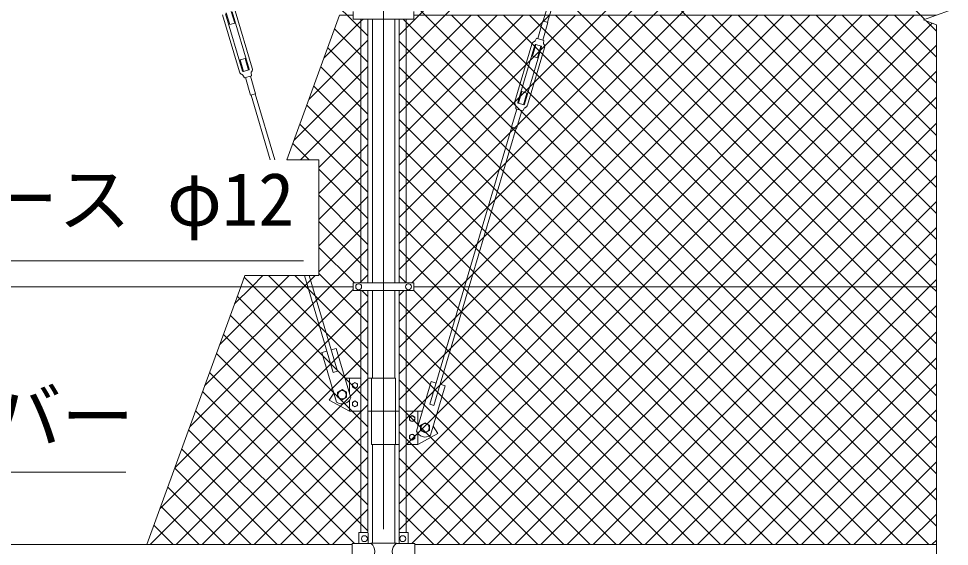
# Model space of a CAD drawing. Units: millimetres, scale not verified. Extents: x -30601 to 30601, y -19271 to 19271.
# Drawn here: x -27756 to -25230, y -15335 to -13902 of the extents above; entities that cross this region are included whole.
import ezdxf
from ezdxf.enums import TextEntityAlignment as Align

# ---------------------------------------------------------------- set-up
doc = ezdxf.new("R2010")
doc.units = ezdxf.units.MM
doc.header["$LTSCALE"] = 80
doc.linetypes.add('LONG_CHAIN', pattern=[21, 18, -1, 1, -1])
for name, color, linetype, lineweight in [('0-3_D-STR1', 1, 'Continuous', 9), ('0-6_D-BMK', 2, 'LONG_CHAIN', 9), ('0-7_D-STR3', 3, 'Continuous', 9), ('0-8_D-STR2', 7, 'Continuous', 9), ('0-9_D-STR-DIM', 7, 'Continuous', 9), ('0-D_D-STR-TXT', 7, 'Continuous', 9)]:
    doc.layers.add(name, color=color, linetype=linetype, lineweight=lineweight)
doc.styles.add('ＭＳ ゴシック', font='')
doc.styles.get('ＭＳ ゴシック').set_extended_font_data('MS Gothic')

msp = doc.modelspace()

# ---------------------------------------------------------------- linework, layer by layer
at = {"layer": '0-3_D-STR1'}
for p, q in [((-26795.8, -14619.64), (-26795.8, -13903.24)), ((-26735.3, -14619.64), (-26735.3, -13903.24)), ((-26795.8, -14877.94), (-26795.8, -14640.24)), ((-26735.3, -14877.94), (-26735.3, -14640.24)), ((-26795.8, -15326.34), (-26795.8, -15057.94)), ((-26735.3, -15326.34), (-26735.3, -15057.94)), ((-28680.55, -15329.84), (-26850.55, -15329.84)), ((-26680.55, -15329.84), (-25265.55, -15329.84))]:
    msp.add_line(p, q, dxfattribs=at)
at = {"layer": '0-6_D-BMK'}
msp.add_line((-26765.55, -8808.24), (-26765.55, -16367.94), dxfattribs=at)
at = {"layer": '0-7_D-STR3'}
for p, q in [((-25901.96, -12456.04), (-26332.17, -13908.58)), ((-25889.45, -12456.04), (-26320.67, -13911.99)), ((-27194.2, -13889.14), (-27148.19, -14044.47)), ((-27192.46, -13886.54), (-27183.09, -13918.19)), ((-27178.85, -13882.51), (-27169.48, -13914.15)), ((-27175.98, -13883.75), (-27129.97, -14039.08)), ((-27167.83, -13881.33), (-27121.82, -14036.66)), ((-26848.05, -13882.64), (-26848.05, -13903.24)), ((-26683.05, -13882.64), (-26683.05, -13903.24)), ((-27202.35, -13891.56), (-27156.34, -14046.89)), ((-27169.48, -13914.15), (-27183.09, -13918.19)), ((-26848.05, -13903.24), (-26683.05, -13903.24)), ((-26827.05, -14619.64), (-26827.05, -13903.24)), ((-26808.05, -14619.64), (-26808.05, -13903.24)), ((-26723.05, -14619.64), (-26723.05, -13903.24)), ((-26704.05, -14619.64), (-26704.05, -13903.24)), ((-26333.23, -13908.27), (-26347.43, -13956.21)), ((-26319.61, -13912.3), (-26333.81, -13960.24)), ((-26333.23, -13908.27), (-26319.61, -13912.3)), ((-26350.21, -13955.39), (-26354.03, -13962.39)), ((-26350.21, -13955.39), (-26331.03, -13961.07)), ((-26331.03, -13961.07), (-26331.64, -13969.02)), ((-26363.27, -13971.33), (-26409.28, -14126.66)), ((-26355.12, -13973.75), (-26401.13, -14129.08)), ((-26336.91, -13979.14), (-26382.91, -14134.47)), ((-26328.76, -13981.56), (-26374.76, -14136.89)), ((-26352.26, -13972.51), (-26361.63, -14004.15)), ((-26352.64, -13972.4), (-26338.26, -13976.66)), ((-26338.64, -13976.54), (-26348.01, -14008.19)), ((-27141.08, -14010.04), (-27154.69, -14014.07)), ((-27145.32, -14045.71), (-27154.69, -14014.07)), ((-27131.71, -14041.68), (-27141.08, -14010.04)), ((-26361.63, -14004.15), (-26348.01, -14008.19)), ((-27131.32, -14041.56), (-27145.71, -14045.82)), ((-27126.3, -14109.95), (-27140.5, -14062.01)), ((-27112.68, -14105.92), (-27126.88, -14057.98)), ((-27124.1, -14057.15), (-27124.71, -14049.2)), ((-27112.68, -14105.92), (-27126.3, -14109.95)), ((-27125.24, -14109.64), (-27073.22, -14285.28)), ((-27113.74, -14106.23), (-27060.71, -14285.28)), ((-26399.4, -14131.68), (-26390.03, -14100.04)), ((-26390.03, -14100.04), (-26376.41, -14104.07)), ((-26385.78, -14135.71), (-26376.41, -14104.07)), ((-26407, -14147.15), (-26406.39, -14139.2)), ((-26399.78, -14131.56), (-26385.4, -14135.82)), ((-26418.42, -14195.92), (-26404.22, -14147.98)), ((-26404.81, -14199.95), (-26390.61, -14152.01)), ((-26417.37, -14196.23), (-26640.3, -14948.91)), ((-26405.86, -14199.64), (-26628.79, -14952.32)), ((-26418.42, -14195.92), (-26404.81, -14199.95)), ((-26980.23, -14599.23), (-26902.31, -14862.32)), ((-26967.72, -14599.23), (-26890.81, -14858.91)), ((-26848.05, -14619.64), (-26683.05, -14619.64)), ((-26848.05, -14619.64), (-26848.05, -14640.24)), ((-26683.05, -14619.64), (-26683.05, -14640.24)), ((-26848.05, -14629.94), (-28683.55, -14629.94)), ((-26848.05, -14640.24), (-26683.05, -14640.24)), ((-26827.05, -15296.84), (-26827.05, -14640.24)), ((-26808.05, -15297.52), (-26808.05, -14640.24)), ((-26723.05, -15297.52), (-26723.05, -14640.24)), ((-26704.05, -15296.84), (-26704.05, -14640.24)), ((-25265.55, -14629.94), (-26683.05, -14629.94)), ((-26894.42, -14797.41), (-26907.85, -14801.38)), ((-26854.67, -14931.64), (-26894.42, -14797.41)), ((-26919.35, -14804.79), (-26932.78, -14808.77)), ((-26893.02, -14943), (-26932.78, -14808.77)), ((-26890.81, -14858.91), (-26902.31, -14862.32)), ((-26827.05, -14877.94), (-26870.57, -14877.94)), ((-26858.1, -14877.94), (-26858.1, -14920.04)), ((-26733, -14877.94), (-26808.05, -14877.94)), ((-26798.1, -14877.94), (-26798.1, -14967.94)), ((-26733, -14877.94), (-26733, -14967.94)), ((-26676.44, -15021.64), (-26636.68, -14887.41)), ((-26638.09, -15033), (-26598.33, -14898.77)), ((-26636.68, -14887.41), (-26623.26, -14891.38)), ((-26611.75, -14894.79), (-26598.33, -14898.77)), ((-26858.1, -14937.94), (-26858.1, -14967.94)), ((-26640.3, -14948.91), (-26628.79, -14952.32)), ((-26858.1, -14967.94), (-26827.05, -14967.94)), ((-26808.05, -14967.94), (-26733, -14967.94)), ((-26798.1, -14967.94), (-26798.1, -15057.94)), ((-26723.05, -14967.94), (-26798.1, -14967.94)), ((-26733, -14967.94), (-26733, -15057.94)), ((-26660.53, -14967.94), (-26704.05, -14967.94)), ((-26673, -14967.94), (-26673, -15010.04)), ((-26673, -15027.94), (-26673, -15057.94)), ((-26723.05, -15057.94), (-26798.1, -15057.94)), ((-26673, -15057.94), (-26704.05, -15057.94)), ((-26832.55, -15326.84), (-26832.55, -15298.84)), ((-26809.55, -15296.84), (-26830.55, -15296.84)), ((-26807.55, -15326.84), (-26807.55, -15298.84)), ((-26723.55, -15326.84), (-26723.55, -15298.84)), ((-26721.55, -15296.84), (-26700.55, -15296.84)), ((-26698.55, -15326.84), (-26698.55, -15298.84)), ((-26850.55, -15326.84), (-26799.35, -15326.84)), ((-26850.55, -15370.84), (-26850.55, -15326.84)), ((-26799.35, -15326.34), (-26800.35, -15326.84)), ((-26799.35, -15326.34), (-26731.75, -15326.34)), ((-26731.75, -15326.34), (-26730.75, -15326.84)), ((-26731.75, -15326.84), (-26680.55, -15326.84)), ((-26680.55, -15370.84), (-26680.55, -15326.84))]:
    msp.add_line(p, q, dxfattribs=at)
for points in [[(-27124.1, -14057.15), (-27143.28, -14062.83), (-27147.09, -14055.83)], [(-26407, -14147.15), (-26387.83, -14152.83), (-26384.01, -14145.83)], [(-26900.23, -14918.64), (-26913.1, -14937.94), (-26858.1, -14967.94)], [(-26630.87, -15008.64), (-26618, -15027.94), (-26673, -15057.94)]]:
    msp.add_lwpolyline(points, dxfattribs=at)
for points in [[(-26843.1, -14889.84), (-26836.09, -14893.89), (-26836.09, -14901.99), (-26843.1, -14906.04), (-26850.12, -14901.99), (-26850.12, -14893.89)], [(-26878.1, -14909.08), (-26866.1, -14916.01), (-26866.1, -14929.87), (-26878.1, -14936.8), (-26890.1, -14929.87), (-26890.1, -14916.01)], [(-26843.1, -14956.04), (-26836.09, -14951.99), (-26836.09, -14943.89), (-26843.1, -14939.84), (-26850.12, -14943.89), (-26850.12, -14951.99)], [(-26688, -14979.84), (-26695.02, -14983.89), (-26695.02, -14991.99), (-26688, -14996.04), (-26680.99, -14991.99), (-26680.99, -14983.89)], [(-26653, -14999.08), (-26665, -15006.01), (-26665, -15019.87), (-26653, -15026.8), (-26641, -15019.87), (-26641, -15006.01)], [(-26688, -15046.04), (-26695.02, -15041.99), (-26695.02, -15033.89), (-26688, -15029.84), (-26680.99, -15033.89), (-26680.99, -15041.99)]]:
    msp.add_lwpolyline(points, close=True, dxfattribs=at)
for centre, radius in [((-26833.05, -14629.94), 8), ((-26698.05, -14629.94), 8), ((-26843.1, -14897.94), 7.03), ((-26878.1, -14922.94), 11.5), ((-26843.1, -14947.94), 7.03), ((-26688, -14987.94), 7.03), ((-26653, -15012.94), 11.5), ((-26688, -15037.94), 7.03), ((-26817.55, -15313.84), 8), ((-26713.55, -15313.84), 8)]:
    msp.add_circle(centre, radius, dxfattribs=at)
for centre, radius, start, end in [((-26353.21, -13974.32), 10.5, 107.38299, 163.50187), ((-26357.54, -13960.48), 4, 287.38299, 331.40262), ((-26353.21, -13974.32), 2, 73.50187, 163.50187), ((-26338.82, -13978.58), 2, 343.50187, 73.50187), ((-26327.66, -13969.33), 4, 175.60113, 219.62076), ((-26338.82, -13978.58), 10.5, 343.50187, 39.62076), ((-27131.89, -14039.65), 2, 286.49813, 16.49813), ((-27131.89, -14039.65), 10.5, 320.37924, 16.49813), ((-27146.27, -14043.91), 10.5, 196.49813, 252.61701), ((-27150.61, -14057.74), 4, 28.59738, 72.61701), ((-27146.27, -14043.91), 2, 196.49813, 286.49813), ((-27120.72, -14048.89), 4, 140.37924, 184.39887), ((-26399.21, -14129.65), 10.5, 163.50187, 219.62076), ((-26410.38, -14138.89), 4, 355.60113, 39.62076), ((-26399.21, -14129.65), 2, 163.50187, 253.50187), ((-26384.83, -14133.91), 2, 253.50187, 343.50187), ((-26384.83, -14133.91), 10.5, 287.38299, 343.50187), ((-26380.5, -14147.74), 4, 107.38299, 151.40262), ((-26878.1, -14922.94), 25, 233.36802, 339.62823), ((-26653, -15012.94), 25, 200.37177, 306.63198), ((-26830.55, -15298.84), 2, 90, 180), ((-26809.55, -15298.84), 2, 0, 90), ((-26721.55, -15298.84), 2, 90, 180), ((-26700.55, -15298.84), 2, 0, 90), ((-26817.94, -15348.84), 28.8, 310.19176, 49.80824), ((-26713.17, -15348.84), 28.8, 130.19176, 229.80824)]:
    msp.add_arc(centre, radius, start, end, dxfattribs=at)
at = {"layer": '0-8_D-STR2'}
for p, q in [((-26704.05, -14069.15), (-26527.84, -13892.94)), ((-26704.05, -14139.86), (-26457.13, -13892.94)), ((-26704.05, -14210.57), (-26386.42, -13892.94)), ((-26704.05, -14281.28), (-26315.71, -13892.94)), ((-26704.05, -14351.99), (-26245, -13892.94)), ((-26628.44, -14629.94), (-25891.44, -13892.94)), ((-25844.55, -14629.94), (-26581.55, -13892.94)), ((-26557.73, -14629.94), (-25820.73, -13892.94)), ((-25773.84, -14629.94), (-26510.84, -13892.94)), ((-26487.02, -14629.94), (-25750.02, -13892.94)), ((-25703.13, -14629.94), (-26440.13, -13892.94)), ((-26416.31, -14629.94), (-25679.31, -13892.94)), ((-25632.42, -14629.94), (-26369.42, -13892.94)), ((-26345.6, -14629.94), (-25608.6, -13892.94)), ((-25561.71, -14629.94), (-26298.71, -13892.94)), ((-26274.89, -14629.94), (-25537.89, -13892.94)), ((-26204.18, -14629.94), (-25467.18, -13892.94)), ((-25420.29, -14629.94), (-26157.29, -13892.94)), ((-26133.47, -14629.94), (-25396.47, -13892.94)), ((-25349.58, -14629.94), (-26086.58, -13892.94)), ((-26062.76, -14629.94), (-25325.76, -13892.94)), ((-25278.87, -14629.94), (-26015.87, -13892.94)), ((-25265.55, -14501.83), (-25874.45, -13892.94)), ((-25265.55, -14431.12), (-25803.74, -13892.94)), ((-25265.55, -14360.41), (-25733.02, -13892.94)), ((-25265.55, -14289.7), (-25662.31, -13892.94)), ((-25265.55, -14218.99), (-25591.6, -13892.94)), ((-25265.55, -14148.28), (-25520.89, -13892.94)), ((-25265.55, -14077.57), (-25450.18, -13892.94)), ((-25265.55, -14006.86), (-25379.47, -13892.94)), ((-25265.55, -13936.15), (-25293.16, -13908.54)), ((-26827.05, -14000.99), (-26898.31, -13929.74)), ((-26827.05, -14071.7), (-26917.18, -13981.58)), ((-25921.34, -14629.94), (-25265.55, -13974.15)), ((-26808.05, -14019.99), (-26827.05, -14000.99)), ((-26827.05, -14142.42), (-26936.05, -14033.42)), ((-25850.63, -14629.94), (-25265.55, -14044.87)), ((-26827.05, -14213.13), (-26954.92, -14085.26)), ((-26808.05, -14090.7), (-26827.05, -14071.7)), ((-26723.05, -14088.15), (-26704.05, -14069.15)), ((-26704.05, -14123.99), (-26723.05, -14104.99)), ((-25779.92, -14629.94), (-25265.55, -14115.58)), ((-26827.05, -14283.84), (-26973.79, -14137.1)), ((-26808.05, -14161.42), (-26827.05, -14142.42)), ((-26723.05, -14158.86), (-26704.05, -14139.86)), ((-26198.11, -14629.94), (-26704.05, -14123.99)), ((-26827.05, -14354.55), (-26992.65, -14188.94)), ((-26941.33, -14306.43), (-26827.05, -14192.15)), ((-26827.05, -14192.15), (-26808.05, -14173.15)), ((-26704.05, -14194.7), (-26723.05, -14175.7)), ((-25709.21, -14629.94), (-25265.55, -14186.29)), ((-26808.05, -14232.13), (-26827.05, -14213.13)), ((-26723.05, -14229.57), (-26704.05, -14210.57)), ((-26268.82, -14629.94), (-26704.05, -14194.7)), ((-26967.03, -14285.28), (-27011.52, -14240.79)), ((-26941.33, -14377.14), (-26827.05, -14262.86)), ((-26827.05, -14262.86), (-26808.05, -14243.86)), ((-26704.05, -14265.42), (-26723.05, -14246.42)), ((-26339.53, -14629.94), (-26704.05, -14265.42)), ((-25638.5, -14629.94), (-25265.55, -14257)), ((-26808.05, -14302.84), (-26827.05, -14283.84)), ((-26723.05, -14300.28), (-26704.05, -14281.28)), ((-26827.05, -14333.57), (-26808.05, -14314.57)), ((-26704.05, -14336.13), (-26723.05, -14317.13)), ((-26941.33, -14447.85), (-26827.05, -14333.57)), ((-26410.24, -14629.94), (-26704.05, -14336.13)), ((-25567.78, -14629.94), (-25265.55, -14327.71)), ((-26808.05, -14373.55), (-26827.05, -14354.55)), ((-26723.05, -14370.99), (-26704.05, -14351.99)), ((-26827.05, -14404.28), (-26808.05, -14385.28)), ((-26704.05, -14406.84), (-26723.05, -14387.84)), ((-26941.33, -14518.57), (-26827.05, -14404.28)), ((-26480.95, -14629.94), (-26704.05, -14406.84)), ((-25497.07, -14629.94), (-25265.55, -14398.42)), ((-26827.05, -14474.99), (-26808.05, -14455.99)), ((-26704.05, -14477.55), (-26723.05, -14458.55)), ((-25426.36, -14629.94), (-25265.55, -14469.13)), ((-26941.33, -14589.28), (-26827.05, -14474.99)), ((-26551.66, -14629.94), (-26704.05, -14477.55)), ((-26844.8, -14619.64), (-26941.33, -14523.11)), ((-25355.65, -14629.94), (-25265.55, -14539.84)), ((-27123.42, -14629.94), (-27092.71, -14599.23)), ((-27046.63, -14629.94), (-27077.34, -14599.23)), ((-27052.71, -14629.94), (-27022, -14599.23)), ((-26975.92, -14629.94), (-27006.63, -14599.23)), ((-26982, -14629.94), (-26951.29, -14599.23)), ((-25284.94, -14629.94), (-25265.55, -14610.55)), ((-27332.04, -15121.41), (-26848.05, -14637.42)), ((-27251.11, -14899.06), (-26982, -14629.94)), ((-27210.65, -14787.88), (-27052.71, -14629.94)), ((-27170.19, -14676.71), (-27123.42, -14629.94)), ((-26827.05, -14849.52), (-27046.63, -14629.94)), ((-26827.05, -14778.81), (-26975.92, -14629.94)), ((-26808.05, -14656.39), (-26824.2, -14640.24)), ((-26723.05, -14640.24), (-26723.05, -15297.52)), ((-26723.05, -14653.84), (-26709.46, -14640.24)), ((-26704.05, -14705.55), (-26628.44, -14629.94)), ((-26704.05, -14776.26), (-26557.73, -14629.94)), ((-26704.05, -14846.97), (-26487.02, -14629.94)), ((-26704.05, -14917.68), (-26416.31, -14629.94)), ((-26704.05, -14988.39), (-26345.6, -14629.94)), ((-26704.05, -15059.1), (-26274.89, -14629.94)), ((-26704.05, -15129.81), (-26204.18, -14629.94)), ((-26704.05, -15200.52), (-26133.47, -14629.94)), ((-26704.05, -15271.23), (-26062.76, -14629.94)), ((-25993.18, -15329.84), (-26683.05, -14639.97)), ((-26621.24, -15329.84), (-25921.34, -14629.94)), ((-25851.76, -15329.84), (-26551.66, -14629.94)), ((-26550.53, -15329.84), (-25850.63, -14629.94)), ((-25781.05, -15329.84), (-26480.95, -14629.94)), ((-26479.82, -15329.84), (-25779.92, -14629.94)), ((-25710.34, -15329.84), (-26410.24, -14629.94)), ((-26409.11, -15329.84), (-25709.21, -14629.94)), ((-25639.63, -15329.84), (-26339.53, -14629.94)), ((-26338.4, -15329.84), (-25638.5, -14629.94)), ((-25568.92, -15329.84), (-26268.82, -14629.94)), ((-26267.68, -15329.84), (-25567.78, -14629.94)), ((-25498.21, -15329.84), (-26198.11, -14629.94)), ((-26196.97, -15329.84), (-25497.07, -14629.94)), ((-26126.26, -15329.84), (-25426.36, -14629.94)), ((-26055.55, -15329.84), (-25355.65, -14629.94)), ((-25984.84, -15329.84), (-25284.94, -14629.94)), ((-25265.55, -15208.94), (-25844.55, -14629.94)), ((-25265.55, -15138.23), (-25773.84, -14629.94)), ((-25265.55, -15067.52), (-25703.13, -14629.94)), ((-25265.55, -14996.81), (-25632.42, -14629.94)), ((-25265.55, -14926.1), (-25561.71, -14629.94)), ((-25265.55, -14784.68), (-25420.29, -14629.94)), ((-25265.55, -14713.97), (-25349.58, -14629.94)), ((-25265.55, -14643.26), (-25278.87, -14629.94)), ((-26827.05, -14990.94), (-27162.47, -14655.52)), ((-25914.13, -15329.84), (-25265.55, -14681.26)), ((-26827.05, -15061.65), (-27181.34, -14707.36)), ((-26723.05, -14724.55), (-26704.05, -14705.55)), ((-26827.05, -15132.36), (-27200.21, -14759.2)), ((-25843.42, -15329.84), (-25265.55, -14751.97)), ((-26808.05, -14797.81), (-26827.05, -14778.81)), ((-26723.05, -14795.26), (-26704.05, -14776.26)), ((-26827.05, -15203.08), (-27219.08, -14811.05)), ((-26827.05, -14828.55), (-26808.05, -14809.55)), ((-25772.71, -15329.84), (-25265.55, -14822.68)), ((-27328.34, -15329.84), (-26827.05, -14828.55)), ((-26808.05, -14868.52), (-26827.05, -14849.52)), ((-26723.05, -14865.97), (-26704.05, -14846.97)), ((-26827.05, -15273.79), (-27237.95, -14862.89)), ((-27257.63, -15329.84), (-26827.05, -14899.26)), ((-26827.05, -14899.26), (-26808.05, -14880.26)), ((-26704.05, -14901.81), (-26723.05, -14882.81)), ((-25702, -15329.84), (-25265.55, -14893.39)), ((-26844.71, -15326.84), (-27256.82, -14914.73)), ((-26723.05, -14936.68), (-26704.05, -14917.68)), ((-26276.02, -15329.84), (-26704.05, -14901.81)), ((-26912.42, -15329.84), (-27275.69, -14966.57)), ((-27186.92, -15329.84), (-26827.05, -14969.97)), ((-26827.05, -14969.97), (-26808.05, -14950.97)), ((-26704.05, -14972.52), (-26723.05, -14953.52)), ((-26346.73, -15329.84), (-26704.05, -14972.52)), ((-25631.29, -15329.84), (-25265.55, -14964.1)), ((-26808.05, -15009.94), (-26827.05, -14990.94)), ((-26723.05, -15007.39), (-26704.05, -14988.39)), ((-26983.13, -15329.84), (-27294.56, -15018.41)), ((-26827.05, -15040.68), (-26808.05, -15021.68)), ((-27116.21, -15329.84), (-26827.05, -15040.68)), ((-25560.58, -15329.84), (-25265.55, -15034.81)), ((-27053.84, -15329.84), (-27313.43, -15070.26)), ((-26808.05, -15080.65), (-26827.05, -15061.65)), ((-26723.05, -15078.1), (-26704.05, -15059.1)), ((-26827.05, -15111.39), (-26808.05, -15092.39)), ((-26704.05, -15113.94), (-26723.05, -15094.94)), ((-27124.55, -15329.84), (-27332.29, -15122.1)), ((-27045.5, -15329.84), (-26827.05, -15111.39)), ((-26488.16, -15329.84), (-26704.05, -15113.94)), ((-25489.87, -15329.84), (-25265.55, -15105.53)), ((-26808.05, -15151.36), (-26827.05, -15132.36)), ((-26723.05, -15148.81), (-26704.05, -15129.81)), ((-27195.26, -15329.84), (-27351.16, -15173.94)), ((-26827.05, -15182.1), (-26808.05, -15163.1)), ((-26704.05, -15184.65), (-26723.05, -15165.65)), ((-25419.16, -15329.84), (-25265.55, -15176.24)), ((-26974.79, -15329.84), (-26827.05, -15182.1)), ((-26808.05, -15222.08), (-26827.05, -15203.08)), ((-26723.05, -15219.52), (-26704.05, -15200.52)), ((-26558.87, -15329.84), (-26704.05, -15184.65)), ((-27265.97, -15329.84), (-27370.03, -15225.78)), ((-26904.08, -15329.84), (-26827.05, -15252.81)), ((-26827.05, -15252.81), (-26808.05, -15233.81)), ((-26704.05, -15255.36), (-26723.05, -15236.36)), ((-25348.45, -15329.84), (-25265.55, -15246.95)), ((-27336.68, -15329.84), (-27388.9, -15277.62)), ((-26808.05, -15292.79), (-26827.05, -15273.79)), ((-26723.05, -15290.23), (-26704.05, -15271.23)), ((-26629.58, -15329.84), (-26704.05, -15255.36)), ((-27407.39, -15329.84), (-27407.77, -15329.46)), ((-25277.73, -15329.84), (-25265.55, -15317.66))]:
    msp.add_line(p, q, dxfattribs=at)
for points in [[(-26723.05, -13946.73), (-26704.05, -13927.73), (-26669.26, -13892.94), (-25932.26, -13155.94), (-25265.55, -12489.23)], [(-26723.05, -14017.44), (-26704.05, -13998.44), (-26598.55, -13892.94), (-25861.55, -13155.94), (-25265.55, -12559.94)], [(-25297.23, -13904.47), (-25308.76, -13892.94), (-26045.76, -13155.94), (-26464.33, -12737.37)], [(-26723.05, -14441.7), (-26704.05, -14422.7), (-26174.29, -13892.94), (-25437.29, -13155.94), (-25265.55, -12984.2)], [(-26723.05, -14512.42), (-26704.05, -14493.42), (-26103.58, -13892.94), (-25366.58, -13155.94), (-25265.55, -13054.92)], [(-26723.05, -14583.13), (-26704.05, -14564.13), (-26032.87, -13892.94), (-25295.87, -13155.94), (-25265.55, -13125.63)], [(-26688.86, -14619.64), (-25962.16, -13892.94), (-25265.55, -13196.34)], [(-25265.55, -14572.54), (-25945.16, -13892.94), (-26634.15, -13203.95)], [(-25265.55, -14855.39), (-25491, -14629.94), (-26228, -13892.94), (-26704.05, -13416.89), (-26709.62, -13411.32)], [(-25265.55, -15279.65), (-25915.26, -14629.94), (-26652.26, -13892.94), (-26704.05, -13841.15), (-26723.05, -13822.15)], [(-26808.05, -13949.28), (-26827.05, -13930.28), (-26864.4, -13892.94), (-26879.44, -13877.89)], [(-26927.4, -14009.66), (-26827.05, -13909.31), (-26820.98, -13903.24)], [(-25286.07, -15329.84), (-25985.97, -14629.94), (-26704.05, -13911.86), (-26712.67, -13903.24)], [(-26688.95, -15326.84), (-25992.05, -14629.94), (-25276.66, -13914.55)], [(-26967.86, -14120.83), (-26827.05, -13980.02), (-26808.05, -13961.02)], [(-25356.78, -15329.84), (-26056.68, -14629.94), (-26704.05, -13982.57), (-26723.05, -13963.57)], [(-27008.33, -14232.01), (-26827.05, -14050.73), (-26808.05, -14031.73)], [(-25427.5, -15329.84), (-26127.4, -14629.94), (-26704.05, -14053.28), (-26723.05, -14034.28)], [(-26990.89, -14285.28), (-26827.05, -14121.44), (-26808.05, -14102.44)], [(-26808.05, -14444.26), (-26827.05, -14425.26), (-26941.33, -14310.98)], [(-26808.05, -14514.97), (-26827.05, -14495.97), (-26941.33, -14381.69)], [(-26808.05, -14585.68), (-26827.05, -14566.68), (-26941.33, -14452.4)], [(-27291.58, -15010.23), (-26911.29, -14629.94), (-26827.05, -14545.7), (-26808.05, -14526.7)], [(-25922.47, -15329.84), (-26622.37, -14629.94), (-26704.05, -14548.26), (-26723.05, -14529.26)], [(-26808.05, -14727.1), (-26827.05, -14708.1), (-26905.21, -14629.94), (-26941.33, -14593.82)], [(-26808.05, -14939.23), (-26827.05, -14920.23), (-27117.34, -14629.94), (-27143.61, -14603.68)], [(-26830.28, -14619.64), (-26827.05, -14616.42), (-26808.05, -14597.42)], [(-26703.38, -14619.64), (-26704.05, -14618.97), (-26723.05, -14599.97)], [(-26721.55, -15296.84), (-26704.05, -15296.84), (-26704.05, -14640.24), (-26723.05, -14640.24)], [(-27372.51, -15232.58), (-26827.05, -14687.13), (-26808.05, -14668.13)], [(-26063.89, -15329.84), (-26704.05, -14689.68), (-26723.05, -14670.68)], [(-27399.06, -15329.84), (-26827.05, -14757.84), (-26808.05, -14738.84)], [(-26134.6, -15329.84), (-26704.05, -14760.39), (-26723.05, -14741.39)], [(-26205.31, -15329.84), (-26704.05, -14831.1), (-26723.05, -14812.1)], [(-26417.44, -15329.84), (-26704.05, -15043.23), (-26723.05, -15024.23)]]:
    msp.add_lwpolyline(points, dxfattribs=at)
for points in [[(-26827.05, -13903.24), (-26848.05, -13903.24), (-26848.05, -13892.94), (-26884.92, -13892.94), (-27027.72, -14285.28), (-26941.33, -14285.28), (-26941.33, -14599.23), (-27141.99, -14599.23), (-27153.16, -14629.94), (-26848.05, -14629.94), (-26848.05, -14619.64), (-26827.05, -14619.64)], [(-26808.05, -13903.24), (-26827.05, -13903.24), (-26827.05, -14619.64), (-26808.05, -14619.64)], [(-26704.05, -13903.24), (-26723.05, -13903.24), (-26723.05, -14619.64), (-26704.05, -14619.64)], [(-25265.55, -13918.59), (-25300.79, -13905.77), (-25265.55, -13892.94), (-26683.05, -13892.94), (-26683.05, -13903.24), (-26704.05, -13903.24), (-26704.05, -14619.64), (-26683.05, -14619.64), (-26683.05, -14629.94), (-25265.55, -14629.94)], [(-26827.05, -14640.24), (-26848.05, -14640.24), (-26848.05, -14629.94), (-27153.16, -14629.94), (-27407.91, -15329.84), (-26850.55, -15329.84), (-26850.55, -15326.84), (-26832.55, -15326.84), (-26832.55, -15296.84), (-26827.05, -15296.84)], [(-26808.05, -14640.24), (-26827.05, -14640.24), (-26827.05, -15296.84), (-26808.05, -15296.84)], [(-25265.55, -14629.94), (-26683.05, -14629.94), (-26683.05, -14640.24), (-26704.05, -14640.24), (-26704.05, -15296.84), (-26698.55, -15296.84), (-26698.55, -15326.84), (-26680.55, -15326.84), (-26680.55, -15329.84), (-25265.55, -15329.84)]]:
    msp.add_lwpolyline(points, close=True, dxfattribs=at)
msp.add_arc((-26721.55, -15298.84), 2, 90, 138.59038, dxfattribs=at)
at = {"layer": '0-9_D-STR-DIM'}
for p, q in [((-25300.79, -13905.77), (-25230.31, -13880.11)), ((-25265.55, -13918.59), (-25300.79, -13905.77)), ((-25265.55, -13918.59), (-25265.55, -15507.94))]:
    msp.add_line(p, q, dxfattribs=at)
at = {"layer": '0-D_D-STR-TXT'}
msp.add_line((-27465.24, -15133.52), (-28712.48, -15133.52), dxfattribs=at)
msp.add_lwpolyline([(-26983.16, -14559.89), (-28374.01, -14559.89), (-28446.76, -14234.78)], dxfattribs=at)

# ---------------------------------------------------------------- texts
at = {"layer": '0-D_D-STR-TXT', "style": 'ＭＳ ゴシック'}
for s, p in [('ブレース φ12', (-28238.75, -14507.66)), ('ネットバー', (-28426.91, -15097.67))]:
    msp.add_text(s, height=144.3, dxfattribs=at).set_placement(p, align=Align.BOTTOM_LEFT)

doc.saveas('drawing.dxf')
